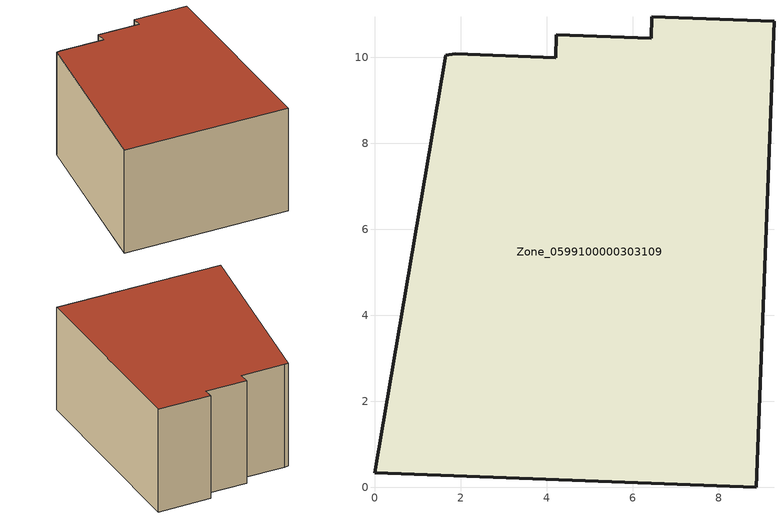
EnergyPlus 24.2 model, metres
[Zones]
Zone_0599100000303109
 floor ground (C_G): 1.88,10.08 4.21,9.99 4.23,10.53 6.43,10.45 6.45,10.95 9.29,10.84 8.88,0 0,0.34 1.65,10.05 z0
 wall outside (C_F): 4.21,9.99 1.88,10.08 1.65,10.05 0,0.34 8.88,0 9.29,10.84 6.45,10.95 6.43,10.45 4.23,10.53 4.21,9.99 z0:5.76
 roof outside (C_R): 1.65,10.05 0,0.34 8.88,0 9.29,10.84 6.45,10.95 6.43,10.45 4.23,10.53 4.21,9.99 1.88,10.08 z5.76
[BUILDING]
Pand.0599100000303109: North Axis=0; Terrain=City; Loads Convergence Tolerance Value=0.04; Temperature Convergence Tolerance Value=0.4; Solar Distribution=FullExterior; Maximum Number of Warmup Days=25; Minimum Number of Warmup Days=1
[Site:Location]
Rotterdam.The.Hague.AP_ZH_NLD Design_Conditions: Latitude=51.96; Longitude=4.45; Time Zone=1; Elevation=-4.5
[SITE:GROUNDTEMPERATURE:BUILDINGSURFACE]
18, 18, 18, 18, 18, 18, 18, 18, 18, 18, 18, 18
[MATERIAL] Thermal Absorptance=0.9; Solar Absorptance=0.7; Visible Absorptance=0.7
Name | Roughness | Thickness | Conductivity | Density | Specific Heat
G.TI.1992-2005 | MediumSmooth | 0.15 | 0.06 | 540 | 1210
F.TI.1992-2005 | Rough | 0.3 | 0.12 | 1920 | 840
R.TI.1992-2005 | MediumRough | 0.2 | 0.08 | 1500 | 1000
[CONSTRUCTION]
C_G: G.TI.1992-2005
C_F: F.TI.1992-2005
C_R: R.TI.1992-2005
[ZONE]
Zone_0599100000303109: Type=1; Multiplier=1; Ceiling Height=Autocalculate; Volume=Autocalculate; Floor Area=autocalculate; Part of Total Floor Area=Yes
[ZONEINFILTRATION:DESIGNFLOWRATE]
Infil_Zone_0599100000303109: Zone or ZoneList or Space or SpaceList=Zone_0599100000303109; Schedule=AlwaysOn; Design Flow Rate Calculation Method=Flow/Area; Flow Rate per Floor Area=0.0015; Constant Term Coefficient=1; Temperature Term Coefficient=0; Velocity Term Coefficient=0; Velocity Squared Term Coefficient=0
[HVACTEMPLATE:ZONE:IDEALLOADSAIRSYSTEM]
Zone_0599100000303109: Maximum Heating Supply Air Temperature=50; Minimum Cooling Supply Air Temperature=13; Maximum Heating Supply Air Humidity Ratio=0.0156; Minimum Cooling Supply Air Humidity Ratio=0.0077; Heating Limit=NoLimit; Cooling Limit=NoLimit; Dehumidification Control Type=ConstantSensibleHeatRatio; Cooling Sensible Heat Ratio=0.7; Dehumidification Setpoint=60; Humidification Control Type=None; Humidification Setpoint=30; Outdoor Air Method=None; Outdoor Air Flow Rate per Person=0.00944; Outdoor Air Flow Rate per Zone Floor Area=0; Outdoor Air Flow Rate per Zone=0; Demand Controlled Ventilation Type=None; Outdoor Air Economizer Type=NoEconomizer; Heat Recovery Type=None; Sensible Heat Recovery Effectiveness=0.7; Latent Heat Recovery Effectiveness=0.65
[ZONECONTROL:THERMOSTAT]
ThermostatControl_Zone_0599100000303109: Zone or ZoneList=Zone_0599100000303109; Control Type Schedule=DualSetpointControlType; Control 1=Thermostat_Zone_0599100000303109; Temperature Difference Between Cutout And Setpoint=0
[THERMOSTATSETPOINT:DUALSETPOINT]
Thermostat_Zone_0599100000303109: Heating Setpoint Temperature Schedule=HeatingSetpoint_Zone_0599100000303109; Cooling Setpoint Temperature Schedule=CoolingSetpoint_Zone_0599100000303109
[SCHEDULE:COMPACT]
HeatingSetpoint_Zone_0599100000303109: Through: 12/31, For: AllDays, Until: 24:00, 21
CoolingSetpoint_Zone_0599100000303109: Through: 12/31, For: AllDays, Until: 24:00, 24
DualSetpointControlType: Through: 12/31, For: AllDays, Until: 24:00, 4
AlwaysOn: Through: 12/31, For: AllDays, Until: 24:00, 1
